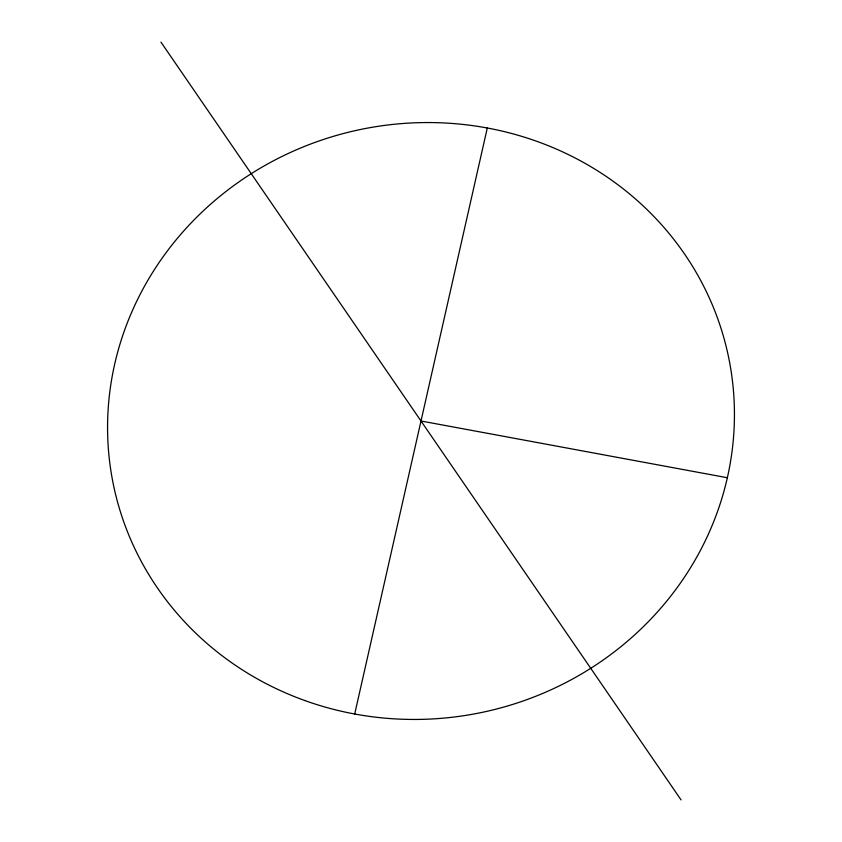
<?xml version="1.0" encoding="UTF-8"?>
<svg xmlns="http://www.w3.org/2000/svg" width="842" height="842" viewBox="0 0 842 842"><rect width="100%" height="100%" fill="white"/><g stroke="black" fill="none" stroke-linecap="round" stroke-linejoin="round"><path stroke-width="1.26" d="M354.703 714.016L487.297 127.995M421 421L727.351 477.74M160.938 42.1L681.062 799.9M304.825 700.544A314.14 297.731 -12 0 0 731.203 371.764A314.14 297.731 -12 0 0 226.972 190.692A314.14 297.731 -12 0 0 304.825 700.544"/></g></svg>
